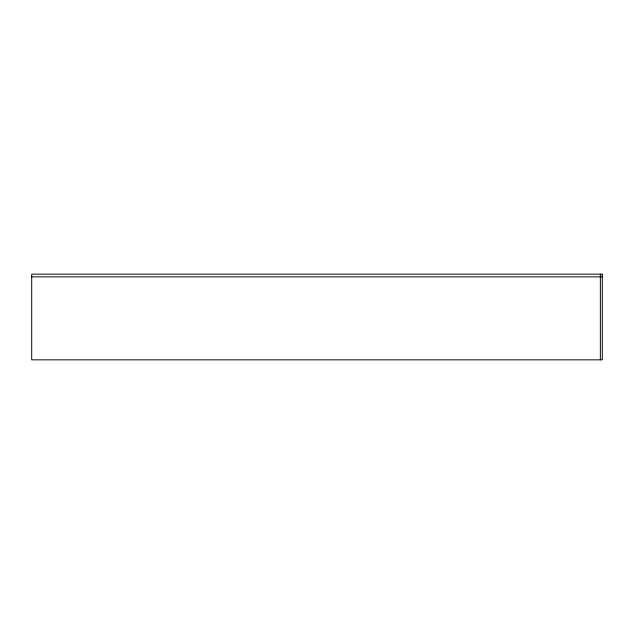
<?xml version="1.0" encoding="UTF-8"?>
<svg xmlns="http://www.w3.org/2000/svg" width="634" height="634" viewBox="0 0 634 634"><rect width="100%" height="100%" fill="white"/><g stroke="black" fill="none" stroke-linecap="round" stroke-linejoin="round"><path stroke-width="0.95" d="M31.7 276.868L602.3 276.868M600.35 274.165L600.35 359.835M602.3 274.165L31.7 274.165L31.7 359.835L602.3 359.835L602.3 274.165"/></g></svg>
